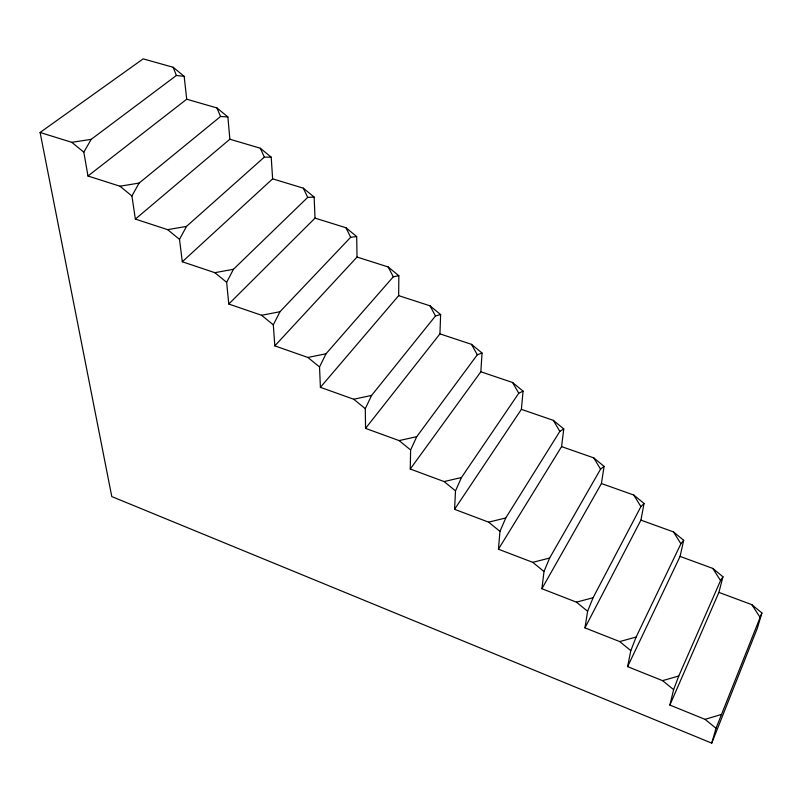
<?xml version="1.0" encoding="UTF-8"?>
<svg xmlns="http://www.w3.org/2000/svg" width="802" height="802" viewBox="0 0 802 802"><rect width="100%" height="100%" fill="white"/><g stroke="black" fill="none" stroke-linecap="round" stroke-linejoin="round"><path stroke-width="1.2" d="M320.399 387.326L398.664 295.637L398.845 275.738L388.168 266.956L357.03 257.051L274.815 345.873L307.888 357.461L319.527 366.965L320.399 387.326L353.732 399.236L365.291 408.669L365.552 428.378L399.135 440.599L410.614 449.972L410.263 469.03L444.097 481.571L455.506 490.874L454.564 509.31L488.629 522.152L499.967 531.385L498.433 549.2L532.739 562.342L543.997 571.515L541.901 588.718L576.427 602.152L587.615 611.264L584.959 627.866L619.705 641.58L630.813 650.633L627.605 666.642L662.572 680.647L673.62 689.64L669.87 705.068L705.048 719.344L716.016 728.276L711.735 743.133L111.789 496.568L40.1 132.47L143.157 58.867L173.152 67.268L184.169 76.35L186.706 99.217L87.969 175.999L83.829 152.169L91.207 139.347L176.39 75.488L184.169 76.35M365.552 428.378L439.937 333.873L440.629 314.554L430.012 305.823L398.664 295.637M410.263 469.03L480.839 371.777L482.042 353.01L471.496 344.339L439.937 333.873M454.564 509.31L521.38 409.351L523.084 391.135L512.598 382.514L480.839 371.777M498.433 549.2L561.58 446.604L563.766 428.92L553.35 420.358L521.38 409.351M541.901 588.718L601.42 483.526L604.086 466.373L593.731 457.862L561.58 446.604M584.959 627.866L640.918 520.127L644.056 503.496L633.77 495.045L601.42 483.526M627.605 666.642L680.086 556.408L683.685 540.297L673.449 531.896L640.918 520.127M669.87 705.068L718.903 592.387L722.963 576.778L712.788 568.428L680.086 556.408M718.903 592.387L751.795 604.648L761.9 612.949L757.399 628.056L711.735 743.133M716.016 728.276L761.9 612.949M673.62 689.64L678.773 675.996L720.557 580.558L722.963 576.778M630.813 650.633L636.126 637.049L680.908 543.756L683.685 540.297M587.615 611.264L593.079 597.731L640.908 506.623L644.056 503.496M543.997 571.515L549.621 558.042L600.548 469.17L604.086 466.373M499.967 531.385L505.751 517.972L559.836 431.386L563.766 428.92M455.506 490.874L461.461 477.511L518.754 393.251L523.084 391.135M410.614 449.972L416.739 436.669L477.3 354.785L482.042 353.01M365.291 408.669L371.587 395.426L435.476 315.968L440.629 314.554M319.527 366.965L325.993 353.792L393.281 276.8L398.845 275.738M274.815 345.873L273.312 324.84L279.948 311.737L350.685 237.272L356.69 236.58L357.03 257.051M228.781 304.028L226.645 282.314L233.462 269.282L307.707 197.382L314.143 197.071L315.016 218.124L228.781 304.028L261.592 315.276L273.312 324.84M182.305 261.763L179.508 239.357L186.505 226.395L264.339 157.122L271.216 157.192L272.63 178.846L182.305 261.763L214.846 272.68L226.645 282.314M135.368 219.086L131.909 195.979L139.097 183.087L220.56 116.49L227.888 116.962L229.863 139.217L135.368 219.086L167.628 229.653L179.508 239.357M705.048 719.344L721.028 714.582M662.572 680.647L678.773 675.996M619.705 641.58L636.126 637.049M576.427 602.152L593.079 597.731M532.739 562.342L549.621 558.042M488.629 522.152L505.751 517.972M444.097 481.571L461.461 477.511M399.135 440.599L416.739 436.669M353.732 399.236L371.587 395.426M307.888 357.461L325.993 353.792M261.592 315.276L279.948 311.737M214.846 272.68L233.462 269.282M167.628 229.653L186.505 226.395M87.969 175.999L119.939 186.204L139.097 183.087M40.1 132.47L71.779 142.325L91.207 139.347M186.706 99.217L216.941 107.939L227.888 116.962M229.863 139.217L260.329 148.24L271.216 157.192M272.63 178.846L303.326 188.169L314.143 197.071M315.016 218.124L345.943 227.738L356.69 236.58M71.779 142.325L83.829 152.169M119.939 186.204L131.909 195.979M751.795 604.648L759.865 617.039M712.788 568.428L720.557 580.558M673.449 531.896L680.908 543.756M633.77 495.045L640.908 506.623M593.731 457.862L600.548 469.17M553.35 420.358L559.836 431.386M512.598 382.514L518.754 393.251M471.496 344.339L477.3 354.785M430.012 305.823L435.476 315.968M388.168 266.956L393.281 276.8M345.943 227.738L350.685 237.272M303.326 188.169L307.707 197.382M260.329 148.24L264.339 157.122M216.941 107.939L220.56 116.49M173.152 67.268L176.39 75.488"/></g></svg>
